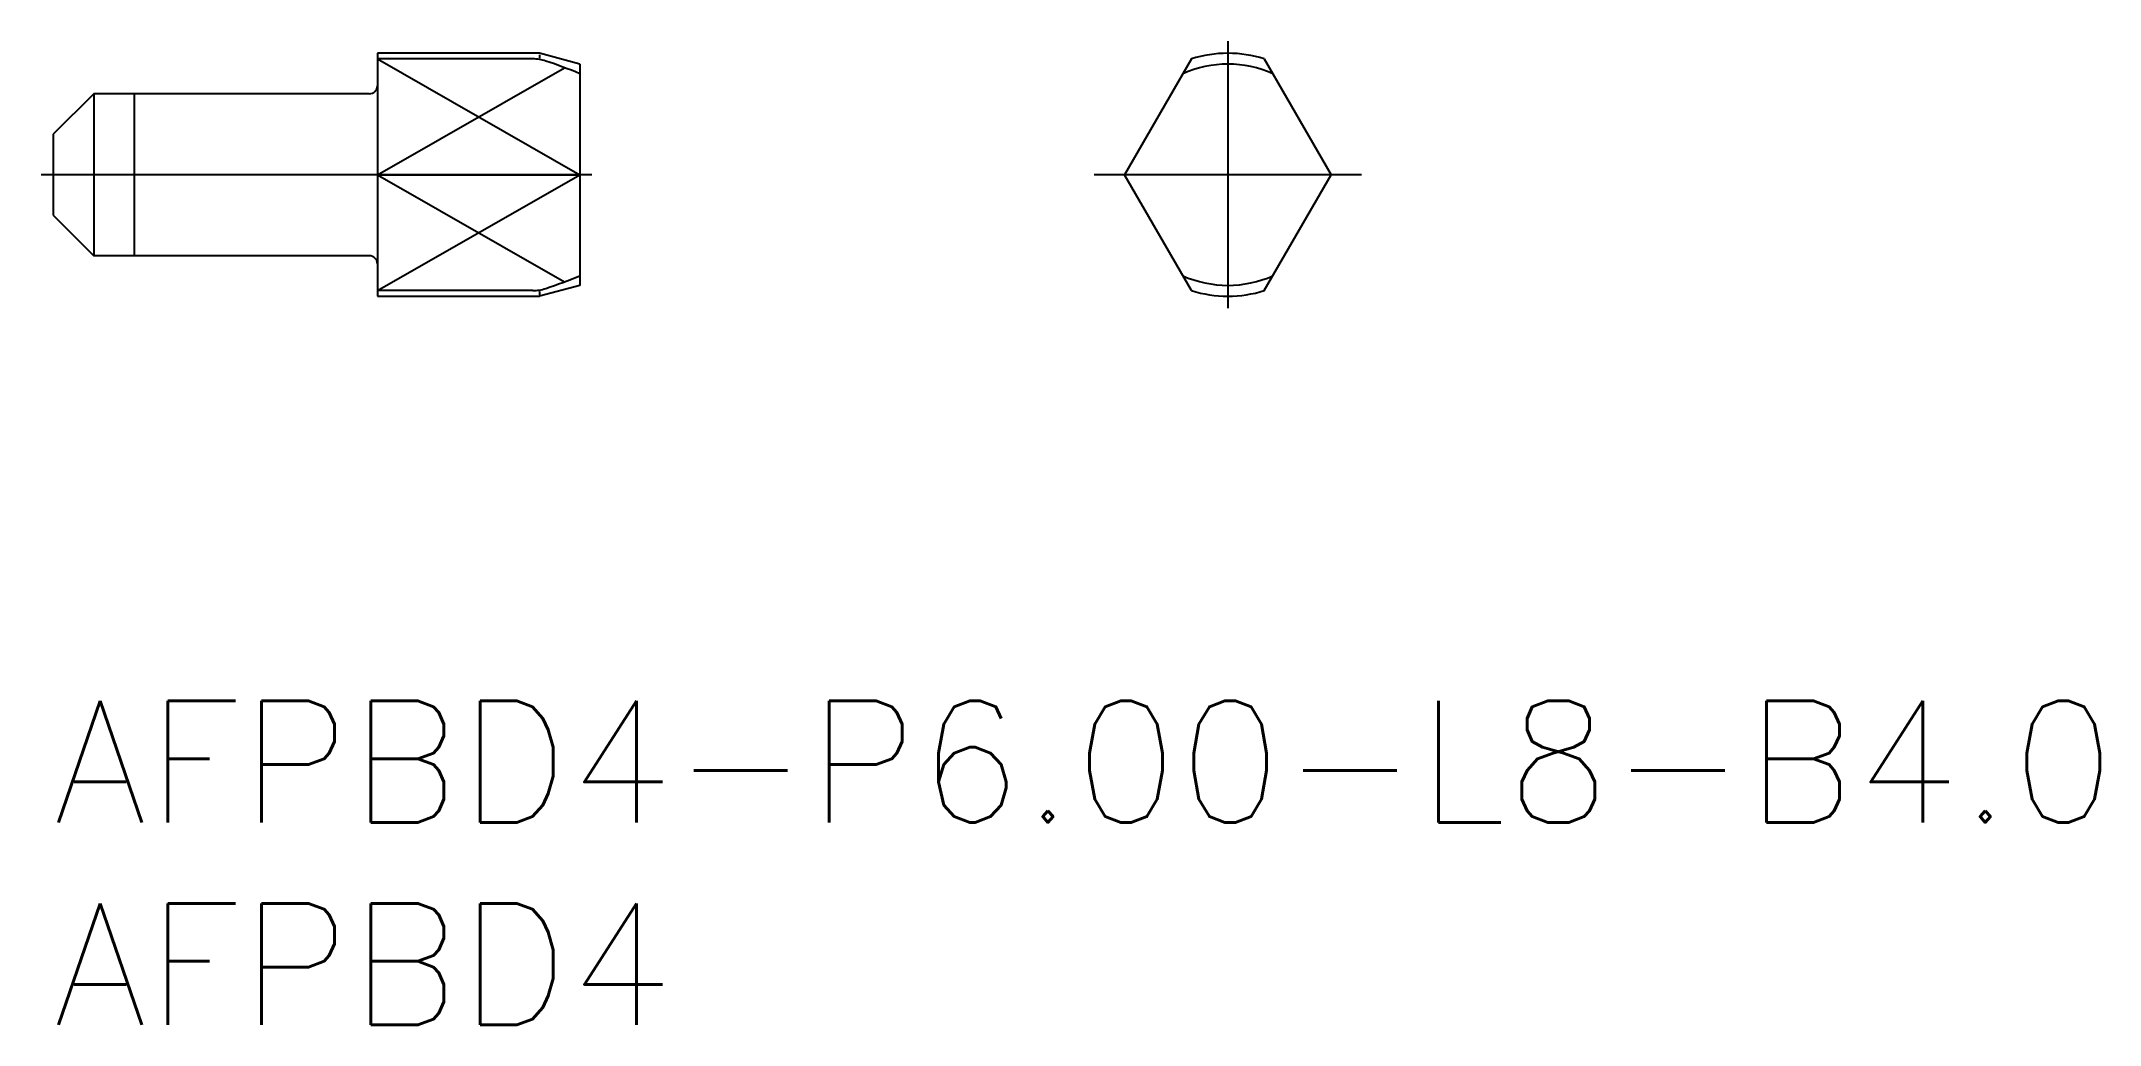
# Model space of a CAD drawing. Extents: x -0.3 to 50.5, y -8 to 16.3.
import ezdxf

# ---------------------------------------------------------------- set-up
doc = ezdxf.new("R2010")
doc.units = 0
doc.header["$LTSCALE"] = 0.5
doc.linetypes.add('CENTER', pattern=[50.8, 31.75, -6.35, 6.35, -6.35])
for name, color, linetype in [('MSM_CENTER', 1, 'CENTER'), ('MSM_CONTINUOUS', 7, 'CONTINUOUS'), ('MSM_NARROW', 5, 'CONTINUOUS'), ('MSM_PART_NUMBER', 7, 'CONTINUOUS')]:
    doc.layers.add(name, color=color, linetype=linetype)
doc.styles.get("Standard").update_dxf_attribs({"font": 'txt.shx', "height": 1, "bigfont": 'bigfont.shx'})

# ---------------------------------------------------------------- blocks, each defined once
blk = doc.blocks.new('*U4')
at = {"layer": 'MSM_PART_NUMBER'}
blk.add_text('AFPBD4-P6.00-L8-B4.0', height=3, dxfattribs=at).set_placement((0, -3))
blk = doc.blocks.new('*U5')
at = {"layer": 'MSM_PART_NUMBER'}
blk.add_text('AFPBD4', height=3, dxfattribs=at).set_placement((0, -8))

msp = doc.modelspace()

# ---------------------------------------------------------------- linework, layer by layer
at = {"layer": 'MSM_CENTER'}
for p, q in [((29, 16.3), (29, 9.7)), ((13.3, 13), (-0.3, 13)), ((32.3, 13), (25.7, 13))]:
    msp.add_line(p, q, dxfattribs=at)
at = {"layer": 'MSM_CONTINUOUS'}
for p, q in [((12, 16), (8, 16)), ((8, 16), (8, 10)), ((11.839, 15.862), (8, 15.862)), ((13, 15.732), (12, 16)), ((28.1, 15.862), (26.448, 13)), ((29.9, 15.862), (31.552, 13)), ((13, 15.732), (13, 10.268)), ((1, 15), (0, 14)), ((1, 15), (1, 11)), ((7.8, 15), (1, 15)), ((0, 14), (0, 12)), ((8, 13), (13, 13)), ((28.1, 10.138), (26.448, 13)), ((29.9, 10.138), (31.552, 13)), ((0, 12), (1, 11)), ((7.8, 11), (1, 11)), ((13, 10.268), (12, 10)), ((11.839, 10.138), (8, 10.138)), ((8, 10), (12, 10))]:
    msp.add_line(p, q, dxfattribs=at)
for centre, radius, start, end in [((11.839, 14.862), 1, 71.3203, 90), ((7.449, 1.878), 14.706, 67.8223, 71.3203), ((29, 13), 3, 72.5424, 107.4576), ((29, 13), 2.732, 65.998, 114.002), ((7.8, 15.2), 0.2, 270, 0), ((7.8, 10.8), 0.2, 0, 90), ((11.839, 11.138), 1, 270, 288.6797), ((7.449, 24.122), 14.706, 288.6797, 292.1777), ((29, 13), 2.732, 245.998, 294.002), ((29, 13), 3, 252.5424, 287.4576)]:
    msp.add_arc(centre, radius, start, end, dxfattribs=at)
at = {"layer": 'MSM_NARROW'}
for p, q in [((8, 15.862), (13, 13)), ((12, 15.963), (12, 15.882)), ((8, 13), (12.62, 15.644)), ((2, 15), (2, 11)), ((8, 10.138), (13, 13)), ((8, 13), (12.62, 10.356)), ((12, 10.118), (12, 10.037))]:
    msp.add_line(p, q, dxfattribs=at)

# ---------------------------------------------------------------- block references
at = {"layer": 'MSM_CONTINUOUS'}
for name in ['*U4', '*U5']:
    msp.add_blockref(name, (0, 0), dxfattribs=at)

doc.saveas('drawing.dxf')
